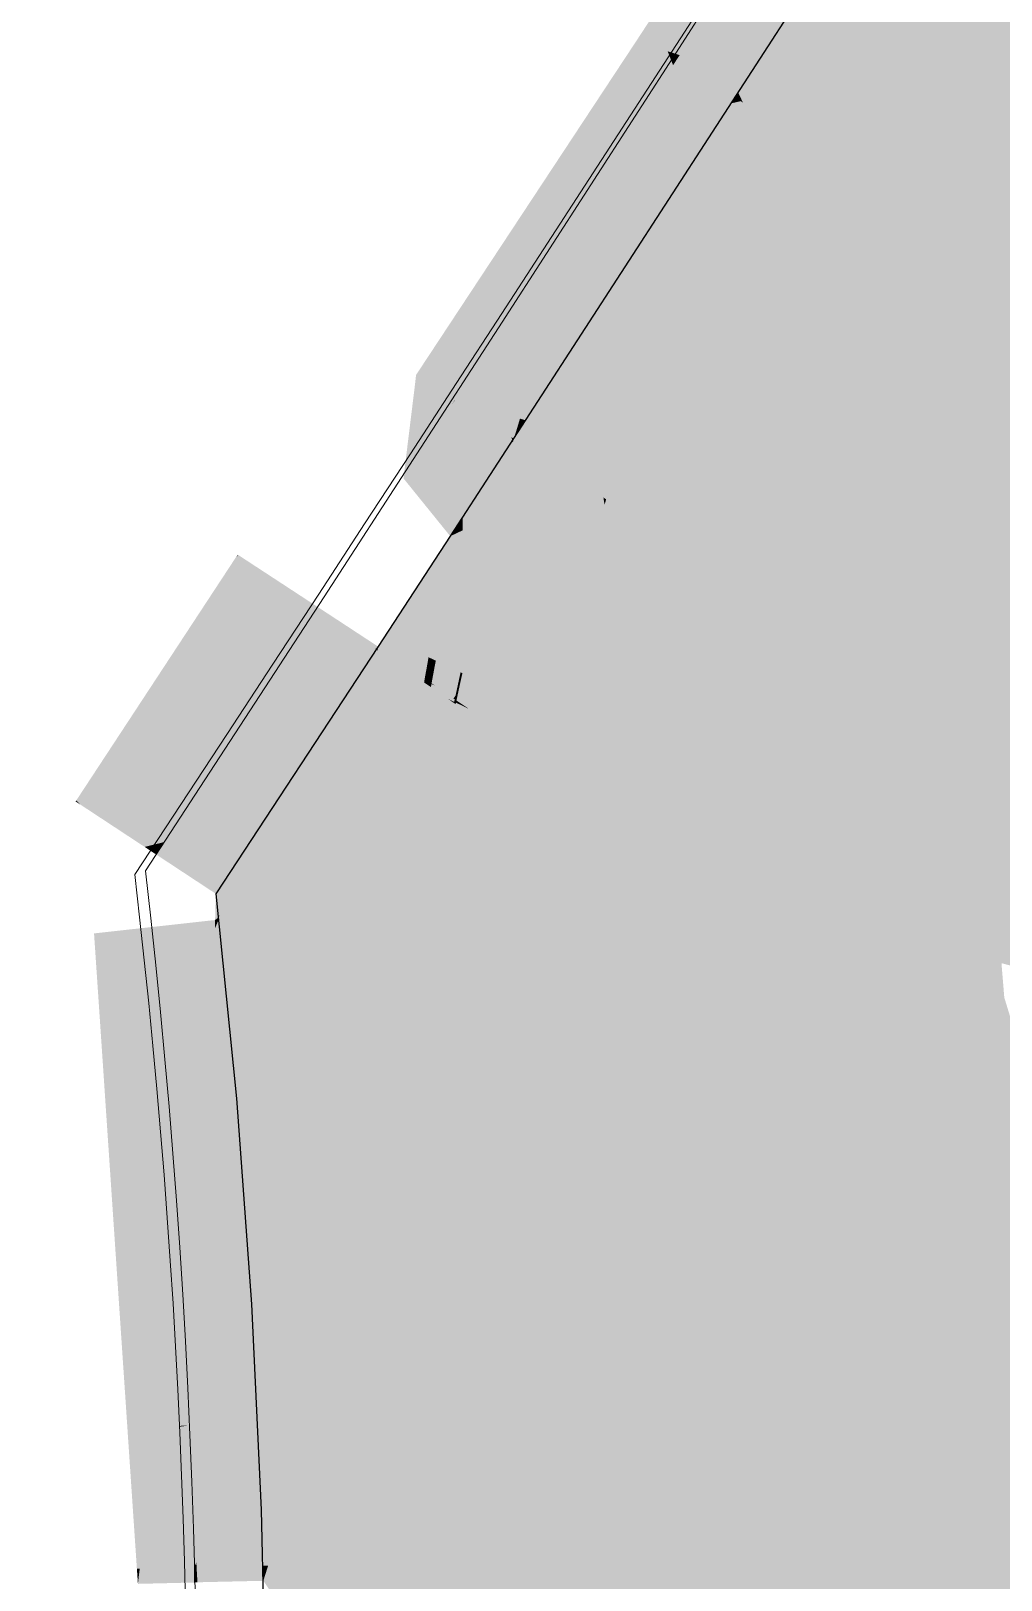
# Model space of a CAD drawing. Header units: millimetres. Extents: x 340454 to 342791, y 6993867 to 6995092.
# Drawn here: x 340715.465 to 340716.703, y 6994464.671 to 6994466.648 of the extents above; entities that cross this region are included whole.
import ezdxf

# ---------------------------------------------------------------- set-up
doc = ezdxf.new("R2010")
doc.units = ezdxf.units.MM
doc.header["$LTSCALE"] = 10
for name, color, linetype in [('A-MODELAGEM', 7, 'Continuous'), ('F-HZ-CORREDOR-FEAT', 2, 'Continuous'), ('URB-Quadras', 3, 'Continuous')]:
    doc.layers.add(name, color=color, linetype=linetype)

msp = doc.modelspace()

# ---------------------------------------------------------------- linework, layer by layer
at = {"lineweight": 20}
msp.add_lwpolyline([(340722.6258, 6994477.3139, -0.021462), (340715.5969, 6994465.5717, -0.089425), (340715.3822, 6994462.0823), (340754.7892, 6994451.2595), (340758.9926, 6994467.4562), (340722.6258, 6994477.3139, -0.022322)], format="xyb", close=True, dxfattribs=at)
at = {"layer": 'A-MODELAGEM', "color": 11, "linetype": 'Continuous', "lineweight": -3}
for points in [[(340716.4661, 6994466.8856), (340716.5252, 6994467.0752), (340716.2453, 6994466.6478)], [(340716.3673, 6994466.5689), (340716.6417, 6994466.9943), (340716.4661, 6994466.8856)], [(340716.3673, 6994466.5689), (340716.649, 6994466.9869), (340716.6417, 6994466.9943)], [(340716.3673, 6994466.5689), (340716.3675, 6994466.5685), (340716.649, 6994466.9869)], [(340716.3675, 6994466.5685), (340716.7019, 6994466.8522), (340716.649, 6994466.9869)], [(340716.2924, 6994466.6172), (340716.4661, 6994466.8856), (340716.2453, 6994466.6478)], [(340716.3673, 6994466.5689), (340716.4661, 6994466.8856), (340716.2924, 6994466.6172)], [(340716.3675, 6994466.5685), (340716.4774, 6994466.4971), (340716.7019, 6994466.8522)], [(340716.2771, 6994466.6221), (340716.2453, 6994466.6478), (340716.2368, 6994466.6348)], [(340716.2924, 6994466.6172), (340716.2453, 6994466.6478), (340716.2771, 6994466.6221)], [(340716.1768, 6994466.4399), (340716.2368, 6994466.6348), (340715.956, 6994466.2091)], [(340716.1768, 6994466.4399), (340716.284, 6994466.6043), (340716.2368, 6994466.6348)], [(340716.284, 6994466.6043), (340716.2771, 6994466.6221), (340716.2368, 6994466.6348)], [(340716.284, 6994466.6043), (340716.2892, 6994466.6123), (340716.2771, 6994466.6221)], [(340716.2892, 6994466.6123), (340716.2924, 6994466.6172), (340716.2771, 6994466.6221)], [(340716.284, 6994466.6043), (340716.3589, 6994466.5558), (340716.2892, 6994466.6123)], [(340716.2892, 6994466.6123), (340716.3639, 6994466.5635), (340716.2924, 6994466.6172)], [(340716.2892, 6994466.6123), (340716.3589, 6994466.5558), (340716.3639, 6994466.5635)], [(340716.3672, 6994466.5687), (340716.3673, 6994466.5689), (340716.2924, 6994466.6172)], [(340716.3672, 6994466.5687), (340716.2924, 6994466.6172), (340716.3639, 6994466.5635)], [(340716.1768, 6994466.4399), (340716.3589, 6994466.5558), (340716.284, 6994466.6043)], [(340716.3672, 6994466.5687), (340716.3639, 6994466.5635), (340716.3675, 6994466.5685)], [(340716.3675, 6994466.5685), (340716.3639, 6994466.5635), (340716.3705, 6994466.5585)], [(340716.3672, 6994466.5687), (340716.3675, 6994466.5685), (340716.3673, 6994466.5689)], [(340716.3675, 6994466.5685), (340716.3733, 6994466.5564), (340716.4189, 6994466.5274)], [(340716.3675, 6994466.5685), (340716.4189, 6994466.5274), (340716.4774, 6994466.4971)], [(340716.3675, 6994466.5685), (340716.3705, 6994466.5585), (340716.3733, 6994466.5564)], [(340716.1768, 6994466.4399), (340716.096, 6994466.1512), (340716.3589, 6994466.5558)], [(340716.096, 6994466.1512), (340716.312, 6994466.408), (340716.3589, 6994466.5558)], [(340716.3589, 6994466.5558), (340716.312, 6994466.408), (340716.3743, 6994466.5053)], [(340716.3589, 6994466.5558), (340716.3705, 6994466.5585), (340716.3639, 6994466.5635)], [(340716.3589, 6994466.5558), (340716.382, 6994466.5174), (340716.3705, 6994466.5585)], [(340716.3589, 6994466.5558), (340716.3743, 6994466.5053), (340716.382, 6994466.5174)], [(340716.3705, 6994466.5585), (340716.3826, 6994466.5183), (340716.384, 6994466.5204)], [(340716.3705, 6994466.5585), (340716.384, 6994466.5204), (340716.3733, 6994466.5564)], [(340716.3705, 6994466.5585), (340716.382, 6994466.5174), (340716.3826, 6994466.5183)], [(340716.3733, 6994466.5564), (340716.3961, 6994466.5392), (340716.4189, 6994466.5274)], [(340716.3733, 6994466.5564), (340716.3877, 6994466.5261), (340716.3961, 6994466.5392)], [(340716.3733, 6994466.5564), (340716.384, 6994466.5204), (340716.3877, 6994466.5261)], [(340716.0053, 6994466.1768), (340716.1768, 6994466.4399), (340715.956, 6994466.2091)], [(340716.0053, 6994466.1768), (340716.0057, 6994466.1767), (340716.1768, 6994466.4399)], [(340716.0057, 6994466.1767), (340716.0886, 6994466.1533), (340716.1768, 6994466.4399)], [(340716.1768, 6994466.4399), (340716.0886, 6994466.1533), (340716.096, 6994466.1512)], [(340716.096, 6994466.1512), (340716.139, 6994466.139), (340716.312, 6994466.408)], [(340716.0005, 6994466.1694), (340715.9549, 6994466.1992), (340715.9399, 6994466.0771)], [(340716.0053, 6994466.1768), (340715.956, 6994466.2091), (340715.9549, 6994466.1992)], [(340716.0053, 6994466.1768), (340715.9549, 6994466.1992), (340716.0023, 6994466.1722)], [(340716.0023, 6994466.1722), (340715.9549, 6994466.1992), (340716.0005, 6994466.1694)], [(340716.0537, 6994466.1431), (340716.0023, 6994466.1722), (340716.0005, 6994466.1694)], [(340716.0053, 6994466.1768), (340716.0023, 6994466.1722), (340716.0057, 6994466.1767)], [(340716.0537, 6994466.1431), (340716.0057, 6994466.1767), (340716.0023, 6994466.1722)], [(340716.0841, 6994466.1384), (340716.0886, 6994466.1533), (340716.0057, 6994466.1767)], [(340716.0808, 6994466.1277), (340716.0841, 6994466.1384), (340716.0057, 6994466.1767)], [(340716.0808, 6994466.1277), (340716.0057, 6994466.1767), (340716.0774, 6994466.1297)], [(340716.0774, 6994466.1297), (340716.0057, 6994466.1767), (340716.0537, 6994466.1431)], [(340716.0759, 6994466.1203), (340716.0005, 6994466.1694), (340715.9399, 6994466.0771)], [(340716.0759, 6994466.1203), (340716.0537, 6994466.1431), (340716.0005, 6994466.1694)], [(340716.0868, 6994466.1371), (340716.0886, 6994466.1533), (340716.0841, 6994466.1384)], [(340716.0868, 6994466.1371), (340716.096, 6994466.1512), (340716.0886, 6994466.1533)], [(340716.0868, 6994466.1371), (340716.1421, 6994466.121), (340716.096, 6994466.1512)], [(340716.096, 6994466.1512), (340716.1421, 6994466.121), (340716.139, 6994466.139)], [(340716.0774, 6994466.1297), (340716.0537, 6994466.1431), (340716.0792, 6994466.1253)], [(340716.0792, 6994466.1253), (340716.0537, 6994466.1431), (340716.0759, 6994466.1203)], [(340716.0808, 6994466.1277), (340716.0868, 6994466.1371), (340716.0841, 6994466.1384)], [(340716.0808, 6994466.1277), (340716.1441, 6994466.1091), (340716.0868, 6994466.1371)], [(340716.0868, 6994466.1371), (340716.1441, 6994466.1091), (340716.1421, 6994466.121)], [(340716.0759, 6994466.1203), (340715.9399, 6994466.0771), (340716.0155, 6994466.0277)], [(340716.0759, 6994466.1203), (340716.0155, 6994466.0277), (340716.0153, 6994466.0108)], [(340716.0759, 6994466.1203), (340716.0153, 6994466.0108), (340716.0564, 6994466.0304)], [(340716.0759, 6994466.1203), (340716.0564, 6994466.0304), (340716.0573, 6994466.0308)], [(340716.0801, 6994466.1247), (340716.0759, 6994466.1203), (340716.0573, 6994466.0308)], [(340716.0801, 6994466.1247), (340716.0573, 6994466.0308), (340716.0598, 6994466.032)], [(340716.0801, 6994466.1247), (340716.0598, 6994466.032), (340716.1509, 6994466.0754)], [(340716.0792, 6994466.1253), (340716.0759, 6994466.1203), (340716.0801, 6994466.1247)], [(340716.0806, 6994466.1275), (340716.0808, 6994466.1277), (340716.0774, 6994466.1297)], [(340716.0806, 6994466.1275), (340716.0774, 6994466.1297), (340716.0792, 6994466.1253)], [(340716.0806, 6994466.1275), (340716.0792, 6994466.1253), (340716.0801, 6994466.1247)], [(340716.0806, 6994466.1275), (340716.0801, 6994466.1247), (340716.1951, 6994466.0525)], [(340716.0801, 6994466.1247), (340716.1509, 6994466.0754), (340716.1951, 6994466.0525)], [(340716.0806, 6994466.1275), (340716.1527, 6994466.0996), (340716.0808, 6994466.1277)], [(340716.0806, 6994466.1275), (340716.1529, 6994466.0994), (340716.1527, 6994466.0996)], [(340716.0806, 6994466.1275), (340716.1958, 6994466.0522), (340716.1529, 6994466.0994)], [(340716.0806, 6994466.1275), (340716.1951, 6994466.0525), (340716.1958, 6994466.0522)], [(340716.0808, 6994466.1277), (340716.1527, 6994466.0996), (340716.1441, 6994466.1091)], [(340716.0155, 6994466.0277), (340715.9399, 6994466.0771), (340715.9996, 6994466.0033)], [(340716.0155, 6994466.0277), (340715.9996, 6994466.0033), (340716.0121, 6994466.0092)], [(340716.0155, 6994466.0277), (340716.0121, 6994466.0092), (340716.0153, 6994466.0108)], [(340715.727, 6994465.9778), (340715.5224, 6994465.6662), (340715.7277, 6994465.9774)], [(340715.7277, 6994465.9774), (340715.5224, 6994465.6662), (340715.5258, 6994465.6628)], [(340715.7277, 6994465.9774), (340715.5258, 6994465.6628), (340715.6346, 6994465.613)], [(340715.7277, 6994465.9774), (340715.6346, 6994465.613), (340715.8303, 6994465.9099)], [(340715.727, 6994465.9778), (340715.7277, 6994465.9774), (340715.7283, 6994465.9798)], [(340715.7277, 6994465.9774), (340715.8318, 6994465.9121), (340715.7283, 6994465.9798)], [(340715.7277, 6994465.9774), (340715.8303, 6994465.9099), (340715.8318, 6994465.9121)], [(340715.8303, 6994465.9099), (340715.6346, 6994465.613), (340715.7765, 6994465.7428)], [(340715.8303, 6994465.9099), (340715.7765, 6994465.7428), (340715.904, 6994465.8594)], [(340715.8303, 6994465.9099), (340715.9055, 6994465.8607), (340715.8318, 6994465.9121)], [(340715.8303, 6994465.9099), (340715.904, 6994465.8594), (340715.9055, 6994465.8607)], [(340715.8318, 6994465.9121), (340715.9055, 6994465.8607), (340715.9075, 6994465.8625)], [(340715.9052, 6994465.8586), (340715.7041, 6994465.514), (340715.9069, 6994465.8574)], [(340715.9052, 6994465.8586), (340715.7262, 6994465.5862), (340715.7041, 6994465.514)], [(340715.9069, 6994465.8574), (340715.7041, 6994465.514), (340715.8862, 6994465.689)], [(340715.7765, 6994465.7428), (340715.7262, 6994465.5862), (340715.905, 6994465.8587)], [(340715.905, 6994465.8587), (340715.7262, 6994465.5862), (340715.9052, 6994465.8586)], [(340715.7765, 6994465.7428), (340715.905, 6994465.8587), (340715.904, 6994465.8594)], [(340715.9069, 6994465.8574), (340715.8862, 6994465.689), (340715.9506, 6994465.7508)], [(340715.9055, 6994465.8607), (340715.904, 6994465.8594), (340715.905, 6994465.8587)], [(340715.9055, 6994465.8607), (340715.905, 6994465.8587), (340715.906, 6994465.8603)], [(340715.906, 6994465.8603), (340715.905, 6994465.8587), (340715.9062, 6994465.8602)], [(340715.9062, 6994465.8602), (340715.905, 6994465.8587), (340715.9052, 6994465.8586)], [(340715.9071, 6994465.8595), (340715.9062, 6994465.8602), (340715.9052, 6994465.8586)], [(340715.9071, 6994465.8595), (340715.9052, 6994465.8586), (340715.9069, 6994465.8574)], [(340715.9055, 6994465.8607), (340715.906, 6994465.8603), (340715.9075, 6994465.8625)], [(340715.906, 6994465.8603), (340715.9062, 6994465.8602), (340715.9075, 6994465.8625)], [(340715.9062, 6994465.8602), (340715.9071, 6994465.8596), (340715.9075, 6994465.8625)], [(340715.9071, 6994465.8595), (340715.9071, 6994465.8596), (340715.9062, 6994465.8602)], [(340715.9071, 6994465.8595), (340715.9069, 6994465.8574), (340715.9668, 6994465.8202)], [(340715.9069, 6994465.8574), (340715.9662, 6994465.8167), (340715.9668, 6994465.8202)], [(340715.9069, 6994465.8574), (340715.9506, 6994465.7508), (340715.9662, 6994465.8167)], [(340715.9071, 6994465.8596), (340715.908, 6994465.8622), (340715.9075, 6994465.8625)], [(340715.9071, 6994465.8595), (340715.934, 6994465.8443), (340715.908, 6994465.8622)], [(340715.9071, 6994465.8595), (340715.908, 6994465.8622), (340715.908, 6994465.8622)], [(340715.9071, 6994465.8595), (340715.908, 6994465.8622), (340715.9071, 6994465.8596)], [(340715.9071, 6994465.8595), (340715.9669, 6994465.8204), (340715.967, 6994465.8215)], [(340715.9071, 6994465.8595), (340715.967, 6994465.8215), (340715.934, 6994465.8443)], [(340715.9071, 6994465.8595), (340715.9668, 6994465.8202), (340715.9669, 6994465.8204)], [(340715.9662, 6994465.8167), (340715.9506, 6994465.7508), (340715.9552, 6994465.7552)], [(340715.9662, 6994465.8167), (340715.9552, 6994465.7552), (340715.966, 6994465.7656)], [(340715.9662, 6994465.8167), (340715.966, 6994465.7656), (340715.9749, 6994465.8108)], [(340715.9668, 6994465.8202), (340715.9662, 6994465.8167), (340715.9756, 6994465.8145)], [(340715.9756, 6994465.8145), (340715.9662, 6994465.8167), (340715.9749, 6994465.8108)], [(340715.9668, 6994465.8202), (340715.9756, 6994465.8147), (340715.9669, 6994465.8204)], [(340715.9668, 6994465.8202), (340715.9756, 6994465.8145), (340715.9756, 6994465.8147)], [(340715.9669, 6994465.8204), (340715.9689, 6994465.8202), (340715.967, 6994465.8215)], [(340715.9669, 6994465.8204), (340715.9756, 6994465.8147), (340715.9758, 6994465.8155)], [(340715.9669, 6994465.8204), (340715.9758, 6994465.8155), (340715.9689, 6994465.8202)], [(340715.9756, 6994465.8147), (340715.9801, 6994465.8125), (340715.9758, 6994465.8155)], [(340715.9749, 6994465.8108), (340715.966, 6994465.7656), (340715.9665, 6994465.766)], [(340715.9749, 6994465.8108), (340715.9665, 6994465.766), (340715.9971, 6994465.7955)], [(340715.9756, 6994465.8145), (340715.9749, 6994465.8108), (340716.0053, 6994465.7949)], [(340715.9749, 6994465.8108), (340715.9971, 6994465.7955), (340716.0046, 6994465.7919)], [(340715.9749, 6994465.8108), (340716.0046, 6994465.7919), (340716.0053, 6994465.7949)], [(340715.9756, 6994465.8147), (340716.0037, 6994465.7962), (340715.9801, 6994465.8125)], [(340715.9756, 6994465.8145), (340716.0037, 6994465.7962), (340715.9756, 6994465.8147)], [(340715.9756, 6994465.8145), (340716.0053, 6994465.7949), (340716.0053, 6994465.7952)], [(340715.9756, 6994465.8145), (340716.0053, 6994465.7952), (340716.0043, 6994465.7959)], [(340715.9756, 6994465.8145), (340716.0043, 6994465.7959), (340716.0037, 6994465.7962)], [(340716.0053, 6994465.7949), (340716.0046, 6994465.7919), (340716.0054, 6994465.7916)], [(340716.0053, 6994465.7949), (340716.0071, 6994465.794), (340716.0053, 6994465.7952)], [(340716.0053, 6994465.7949), (340716.0075, 6994465.7935), (340716.0075, 6994465.7937)], [(340716.0053, 6994465.7949), (340716.0075, 6994465.7937), (340716.0071, 6994465.794)], [(340716.0053, 6994465.7949), (340716.0054, 6994465.7916), (340716.0075, 6994465.7935)], [(340716.0075, 6994465.7935), (340716.0054, 6994465.7916), (340716.0069, 6994465.7909)], [(340716.0075, 6994465.7935), (340716.0069, 6994465.7909), (340716.0234, 6994465.783)], [(340716.0075, 6994465.7935), (340716.0194, 6994465.7857), (340716.0075, 6994465.7937)], [(340716.0075, 6994465.7935), (340716.0234, 6994465.783), (340716.0194, 6994465.7857)], [(340715.7765, 6994465.7428), (340715.6346, 6994465.613), (340715.7262, 6994465.5862)], [(340715.5224, 6994465.6662), (340715.5215, 6994465.6648), (340715.5258, 6994465.6628)], [(340715.5215, 6994465.6648), (340715.5282, 6994465.6604), (340715.5269, 6994465.6617)], [(340715.5215, 6994465.6648), (340715.5269, 6994465.6617), (340715.5262, 6994465.6624)], [(340715.5215, 6994465.6648), (340715.5262, 6994465.6624), (340715.5258, 6994465.6628)], [(340715.5258, 6994465.6628), (340715.5262, 6994465.6624), (340715.6346, 6994465.613)], [(340715.5262, 6994465.6624), (340715.5269, 6994465.6617), (340715.6271, 6994465.6111)], [(340715.5262, 6994465.6624), (340715.6271, 6994465.6111), (340715.6346, 6994465.613)], [(340715.5269, 6994465.6617), (340715.5282, 6994465.6604), (340715.6188, 6994465.6091)], [(340715.5269, 6994465.6617), (340715.6188, 6994465.6091), (340715.6271, 6994465.6111)], [(340715.5282, 6994465.6604), (340715.6096, 6994465.6068), (340715.6188, 6994465.6091)], [(340715.7262, 6994465.5862), (340715.6346, 6994465.613), (340715.7108, 6994465.5628)], [(340715.7108, 6994465.5628), (340715.6346, 6994465.613), (340715.7004, 6994465.547)], [(340715.7262, 6994465.5862), (340715.705, 6994465.5205), (340715.7041, 6994465.514)], [(340715.7262, 6994465.5862), (340715.7108, 6994465.5628), (340715.705, 6994465.5205)], [(340715.7108, 6994465.5628), (340715.7004, 6994465.547), (340715.705, 6994465.5205)], [(340715.7038, 6994465.5167), (340715.7004, 6994465.547), (340715.6995, 6994465.5135)], [(340715.705, 6994465.5205), (340715.7004, 6994465.547), (340715.7038, 6994465.5167)], [(340715.705, 6994465.5205), (340715.7038, 6994465.5167), (340715.7041, 6994465.514)], [(340715.545, 6994465.4964), (340715.6186, 6994465.4994), (340715.6181, 6994465.5045)], [(340715.545, 6994465.4964), (340715.558, 6994465.3043), (340715.6186, 6994465.4994)], [(340715.6186, 6994465.4994), (340715.558, 6994465.3043), (340715.5943, 6994465.3075)], [(340715.6186, 6994465.4994), (340715.5943, 6994465.3075), (340715.6295, 6994465.3921)], [(340715.6181, 6994465.5045), (340715.6993, 6994465.5028), (340715.6995, 6994465.5135)], [(340715.6181, 6994465.5045), (340715.6186, 6994465.4994), (340715.6993, 6994465.5028)], [(340715.6186, 6994465.4994), (340715.6295, 6994465.3921), (340715.6993, 6994465.5028)], [(340715.7029, 6994465.5138), (340715.6993, 6994465.5028), (340715.7041, 6994465.514)], [(340715.7029, 6994465.5138), (340715.6995, 6994465.5135), (340715.6993, 6994465.5028)], [(340715.7038, 6994465.5167), (340715.6995, 6994465.5135), (340715.7029, 6994465.5138)], [(340715.7038, 6994465.5167), (340715.7029, 6994465.5138), (340715.7041, 6994465.514)], [(340715.559, 6994465.289), (340715.5943, 6994465.3075), (340715.558, 6994465.3043)], [(340715.559, 6994465.289), (340715.5953, 6994465.2993), (340715.5943, 6994465.3075)], [(340715.559, 6994465.289), (340715.6119, 6994465.1796), (340715.5953, 6994465.2993)], [(340715.5876, 6994464.8651), (340715.6119, 6994465.1796), (340715.559, 6994465.289)], [(340715.5876, 6994464.8651), (340715.6329, 6994465.0292), (340715.6119, 6994465.1796)], [(340715.5876, 6994464.8651), (340715.6387, 6994464.9871), (340715.6329, 6994465.0292)], [(340715.5876, 6994464.8651), (340715.6246, 6994464.8667), (340715.6387, 6994464.9871)], [(340715.6246, 6994464.8667), (340715.6548, 6994464.868), (340715.6387, 6994464.9871)], [(340715.5876, 6994464.8651), (340715.6242, 6994464.8633), (340715.6246, 6994464.8667)], [(340715.6242, 6994464.8633), (340715.6549, 6994464.867), (340715.6548, 6994464.868)], [(340715.6242, 6994464.8633), (340715.6548, 6994464.868), (340715.6246, 6994464.8667)], [(340715.6242, 6994464.8633), (340715.6707, 6994464.7514), (340715.6549, 6994464.867)], [(340715.588, 6994464.8589), (340715.6242, 6994464.8633), (340715.5876, 6994464.8651)], [(340715.6033, 6994464.6857), (340715.6242, 6994464.8633), (340715.588, 6994464.8589)], [(340715.5997, 6994464.6856), (340715.6033, 6994464.6857), (340715.588, 6994464.8589)], [(340715.6033, 6994464.6857), (340715.6728, 6994464.6874), (340715.6242, 6994464.8633)], [(340715.6242, 6994464.8633), (340715.6728, 6994464.6874), (340715.6707, 6994464.7514)], [(340715.6728, 6994464.6874), (340715.6755, 6994464.6937), (340715.6707, 6994464.7514)], [(340715.6728, 6994464.6874), (340715.676, 6994464.6875), (340715.6755, 6994464.6937)], [(340715.601, 6994464.6664), (340715.6033, 6994464.6857), (340715.5997, 6994464.6856)], [(340715.601, 6994464.6664), (340715.6727, 6994464.6681), (340715.6728, 6994464.6874)], [(340715.601, 6994464.6664), (340715.6728, 6994464.6874), (340715.6033, 6994464.6857)], [(340715.6727, 6994464.6681), (340715.6759, 6994464.6869), (340715.6728, 6994464.6874)], [(340715.6727, 6994464.6681), (340715.677, 6994464.6684), (340715.6759, 6994464.6869)], [(340715.6728, 6994464.6874), (340715.6759, 6994464.6871), (340715.676, 6994464.6875)], [(340715.6728, 6994464.6874), (340715.6759, 6994464.6869), (340715.6759, 6994464.6871)]]:
    msp.add_solid(points, dxfattribs=at)
at = {"layer": 'A-MODELAGEM', "color": 161, "linetype": 'Continuous', "lineweight": -3}
for points in [[(340716.7088, 6994466.863), (340716.7019, 6994466.8522), (340716.966, 6994466.1798)], [(340716.7019, 6994466.8522), (340716.4774, 6994466.4971), (340716.966, 6994466.1798)], [(340716.3877, 6994466.5261), (340717.0049, 6994466.0809), (340716.3961, 6994466.5392)], [(340716.4189, 6994466.5274), (340716.3961, 6994466.5392), (340717.0049, 6994466.0809)], [(340716.4189, 6994466.5274), (340717.0049, 6994466.0809), (340716.966, 6994466.1798)], [(340716.4189, 6994466.5274), (340716.966, 6994466.1798), (340716.4774, 6994466.4971)], [(340716.382, 6994466.5174), (340716.3743, 6994466.5053), (340716.5186, 6994466.0318)], [(340716.382, 6994466.5174), (340716.5308, 6994466.0283), (340716.3826, 6994466.5183)], [(340716.382, 6994466.5174), (340716.5186, 6994466.0318), (340716.5308, 6994466.0283)], [(340716.384, 6994466.5204), (340716.3826, 6994466.5183), (340716.5308, 6994466.0283)], [(340716.384, 6994466.5204), (340716.6393, 6994465.9977), (340716.3877, 6994466.5261)], [(340716.384, 6994466.5204), (340716.5308, 6994466.0283), (340716.6393, 6994465.9977)], [(340716.3877, 6994466.5261), (340716.6393, 6994465.9977), (340717.0049, 6994466.0809)], [(340716.312, 6994466.408), (340716.5186, 6994466.0318), (340716.3743, 6994466.5053)], [(340716.312, 6994466.408), (340716.139, 6994466.139), (340716.2195, 6994466.1163)], [(340716.312, 6994466.408), (340716.2195, 6994466.1163), (340716.5186, 6994466.0318)], [(340716.1421, 6994466.121), (340716.2195, 6994466.1163), (340716.139, 6994466.139)], [(340716.1421, 6994466.121), (340716.2075, 6994466.0782), (340716.2195, 6994466.1163)], [(340716.1421, 6994466.121), (340716.1441, 6994466.1091), (340716.2075, 6994466.0782)], [(340716.2075, 6994466.0782), (340716.5186, 6994466.0318), (340716.2195, 6994466.1163)], [(340716.1441, 6994466.1091), (340716.1527, 6994466.0996), (340716.2075, 6994466.0782)], [(340716.1527, 6994466.0996), (340716.1529, 6994466.0994), (340716.2075, 6994466.0782)], [(340716.1958, 6994466.0522), (340716.2075, 6994466.0782), (340716.1529, 6994466.0994)], [(340716.1509, 6994466.0754), (340716.0598, 6994466.032), (340716.0151, 6994465.8285)], [(340716.1509, 6994466.0754), (340716.0151, 6994465.8285), (340716.1965, 6994466.0436)], [(340716.1951, 6994466.0525), (340716.1509, 6994466.0754), (340716.1965, 6994466.0436)], [(340716.1958, 6994466.0522), (340716.1986, 6994466.0503), (340716.2075, 6994466.0782)], [(340716.1986, 6994466.0503), (340716.5563, 6994465.9081), (340716.2075, 6994466.0782)], [(340716.2075, 6994466.0782), (340716.5563, 6994465.9081), (340716.5186, 6994466.0318)], [(340716.6393, 6994465.9977), (340717.0873, 6994465.8711), (340717.0049, 6994466.0809)], [(340716.1951, 6994466.0525), (340716.1986, 6994466.0503), (340716.1958, 6994466.0522)], [(340716.1951, 6994466.0525), (340716.1965, 6994466.0436), (340716.1986, 6994466.0503)], [(340716.1965, 6994466.0436), (340716.0151, 6994465.8285), (340716.1136, 6994465.7822)], [(340716.1965, 6994466.0436), (340716.1136, 6994465.7822), (340716.6009, 6994465.7618)], [(340716.1986, 6994466.0503), (340716.1965, 6994466.0436), (340716.5913, 6994465.7934)], [(340716.1965, 6994466.0436), (340716.6009, 6994465.7618), (340716.5913, 6994465.7934)], [(340716.1986, 6994466.0503), (340716.5913, 6994465.7934), (340716.5563, 6994465.9081)], [(340716.0153, 6994466.0108), (340716.0128, 6994465.8296), (340716.0564, 6994466.0304)], [(340716.0564, 6994466.0304), (340716.0128, 6994465.8296), (340716.0151, 6994465.8285)], [(340716.0573, 6994466.0308), (340716.0151, 6994465.8285), (340716.0598, 6994466.032)], [(340716.0564, 6994466.0304), (340716.0151, 6994465.8285), (340716.0573, 6994466.0308)], [(340716.5186, 6994466.0318), (340716.5563, 6994465.9081), (340716.5308, 6994466.0283)], [(340716.5308, 6994466.0283), (340716.569, 6994465.9019), (340716.6393, 6994465.9977)], [(340716.5308, 6994466.0283), (340716.5563, 6994465.9081), (340716.569, 6994465.9019)], [(340715.9996, 6994466.0033), (340715.9158, 6994465.8752), (340715.9719, 6994465.8488)], [(340715.9996, 6994466.0033), (340715.9719, 6994465.8488), (340715.9812, 6994465.8445)], [(340715.9996, 6994466.0033), (340715.9812, 6994465.8445), (340716.0121, 6994466.0092)], [(340716.0121, 6994466.0092), (340715.9812, 6994465.8445), (340716.0128, 6994465.8296)], [(340716.0121, 6994466.0092), (340716.0128, 6994465.8296), (340716.0153, 6994466.0108)], [(340716.569, 6994465.9019), (340716.7199, 6994465.8283), (340716.6393, 6994465.9977)], [(340716.6393, 6994465.9977), (340716.7199, 6994465.8283), (340717.0873, 6994465.8711)], [(340716.5913, 6994465.7934), (340716.569, 6994465.9019), (340716.5563, 6994465.9081)], [(340716.5913, 6994465.7934), (340716.6044, 6994465.7848), (340716.569, 6994465.9019)], [(340716.6044, 6994465.7848), (340716.7199, 6994465.8283), (340716.569, 6994465.9019)], [(340715.9137, 6994465.8719), (340715.9719, 6994465.8488), (340715.9158, 6994465.8752)], [(340715.9075, 6994465.8625), (340715.908, 6994465.8622), (340715.9087, 6994465.8643)], [(340715.908, 6994465.8622), (340715.9677, 6994465.8254), (340715.9087, 6994465.8643)], [(340715.908, 6994465.8622), (340715.908, 6994465.8622), (340715.9087, 6994465.8643)], [(340715.908, 6994465.8622), (340715.934, 6994465.8443), (340715.9677, 6994465.8254)], [(340715.9087, 6994465.8643), (340715.9697, 6994465.8361), (340715.9118, 6994465.8691)], [(340715.9087, 6994465.8643), (340715.9677, 6994465.8254), (340715.9697, 6994465.8361)], [(340715.9118, 6994465.8691), (340715.9707, 6994465.842), (340715.9137, 6994465.8719)], [(340715.9118, 6994465.8691), (340715.9697, 6994465.8361), (340715.9707, 6994465.842)], [(340715.9137, 6994465.8719), (340715.9707, 6994465.842), (340715.9719, 6994465.8488)], [(340715.967, 6994465.8215), (340715.9677, 6994465.8254), (340715.934, 6994465.8443)], [(340715.9677, 6994465.8254), (340715.9786, 6994465.8309), (340715.9697, 6994465.8361)], [(340715.9697, 6994465.8361), (340715.9798, 6994465.8373), (340715.9707, 6994465.842)], [(340715.9697, 6994465.8361), (340715.9786, 6994465.8309), (340715.9798, 6994465.8373)], [(340715.9707, 6994465.842), (340715.9812, 6994465.8445), (340715.9719, 6994465.8488)], [(340715.9707, 6994465.842), (340715.9798, 6994465.8373), (340715.9812, 6994465.8445)], [(340715.9786, 6994465.8309), (340716.0109, 6994465.821), (340715.9798, 6994465.8373)], [(340715.9798, 6994465.8373), (340716.0128, 6994465.8296), (340715.9812, 6994465.8445)], [(340715.9798, 6994465.8373), (340716.0109, 6994465.821), (340716.0128, 6994465.8296)], [(340715.967, 6994465.8215), (340715.9765, 6994465.8196), (340715.9677, 6994465.8254)], [(340715.967, 6994465.8215), (340715.9689, 6994465.8202), (340715.9765, 6994465.8196)], [(340715.9677, 6994465.8254), (340715.9765, 6994465.8196), (340715.9786, 6994465.8309)], [(340715.9758, 6994465.8155), (340715.9765, 6994465.8196), (340715.9689, 6994465.8202)], [(340715.9758, 6994465.8155), (340716.0064, 6994465.7999), (340715.9765, 6994465.8196)], [(340715.9758, 6994465.8155), (340715.9801, 6994465.8125), (340716.0064, 6994465.7999)], [(340715.9765, 6994465.8196), (340716.0093, 6994465.8134), (340715.9786, 6994465.8309)], [(340715.9765, 6994465.8196), (340716.0064, 6994465.7999), (340716.0093, 6994465.8134)], [(340715.9786, 6994465.8309), (340716.0093, 6994465.8134), (340716.0109, 6994465.821)], [(340716.0093, 6994465.8134), (340716.0132, 6994465.8198), (340716.0109, 6994465.821)], [(340716.0093, 6994465.8134), (340716.0115, 6994465.8121), (340716.0132, 6994465.8198)], [(340716.0109, 6994465.821), (340716.0151, 6994465.8285), (340716.0128, 6994465.8296)], [(340716.0109, 6994465.821), (340716.0132, 6994465.8198), (340716.0151, 6994465.8285)], [(340716.0115, 6994465.8121), (340716.1095, 6994465.7693), (340716.0132, 6994465.8198)], [(340716.0132, 6994465.8198), (340716.1136, 6994465.7822), (340716.0151, 6994465.8285)], [(340716.0132, 6994465.8198), (340716.1095, 6994465.7693), (340716.1136, 6994465.7822)], [(340716.6044, 6994465.7848), (340716.8022, 6994465.6554), (340716.7199, 6994465.8283)], [(340715.9971, 6994465.7955), (340715.9665, 6994465.766), (340715.8682, 6994465.2415)], [(340715.9971, 6994465.7955), (340715.8682, 6994465.2415), (340716.0043, 6994465.7905)], [(340716.0037, 6994465.7962), (340716.0064, 6994465.7999), (340715.9801, 6994465.8125)], [(340716.0046, 6994465.7919), (340715.9971, 6994465.7955), (340716.0043, 6994465.7905)], [(340716.0037, 6994465.7962), (340716.0053, 6994465.7952), (340716.0064, 6994465.7999)], [(340716.0037, 6994465.7962), (340716.0043, 6994465.7959), (340716.0053, 6994465.7952)], [(340716.0053, 6994465.7952), (340716.0053, 6994465.7952), (340716.0043, 6994465.7959)], [(340716.0053, 6994465.7952), (340716.0086, 6994465.7985), (340716.0064, 6994465.7999)], [(340716.0053, 6994465.7952), (340716.0075, 6994465.7937), (340716.0086, 6994465.7985)], [(340716.0064, 6994465.7999), (340716.0115, 6994465.8121), (340716.0093, 6994465.8134)], [(340716.0064, 6994465.7999), (340716.0086, 6994465.7985), (340716.0115, 6994465.8121)], [(340716.0075, 6994465.7937), (340716.0997, 6994465.7384), (340716.0086, 6994465.7985)], [(340716.0086, 6994465.7985), (340716.106, 6994465.7581), (340716.0115, 6994465.8121)], [(340716.0086, 6994465.7985), (340716.0997, 6994465.7384), (340716.106, 6994465.7581)], [(340716.0115, 6994465.8121), (340716.106, 6994465.7581), (340716.1095, 6994465.7693)], [(340716.0043, 6994465.7905), (340715.8682, 6994465.2415), (340715.8841, 6994465.2367)], [(340716.0043, 6994465.7905), (340715.8841, 6994465.2367), (340716.0065, 6994465.7891)], [(340716.0065, 6994465.7891), (340715.8841, 6994465.2367), (340715.8852, 6994465.2363)], [(340716.0065, 6994465.7891), (340715.8852, 6994465.2363), (340716.0962, 6994465.7275)], [(340716.0054, 6994465.7916), (340716.0046, 6994465.7919), (340716.0043, 6994465.7905)], [(340716.0054, 6994465.7916), (340716.0043, 6994465.7905), (340716.0065, 6994465.7891)], [(340716.0053, 6994465.7952), (340716.0071, 6994465.794), (340716.0075, 6994465.7937)], [(340716.0053, 6994465.7952), (340716.0075, 6994465.7937), (340716.0053, 6994465.7952)], [(340716.0054, 6994465.7916), (340716.0065, 6994465.7891), (340716.0069, 6994465.7909)], [(340716.0069, 6994465.7909), (340716.0065, 6994465.7891), (340716.0983, 6994465.7338)], [(340716.0065, 6994465.7891), (340716.0962, 6994465.7275), (340716.0983, 6994465.7338)], [(340716.0069, 6994465.7909), (340716.0983, 6994465.7338), (340716.0234, 6994465.783)], [(340716.0075, 6994465.7937), (340716.0075, 6994465.7937), (340716.0071, 6994465.794)], [(340716.0075, 6994465.7937), (340716.0984, 6994465.7342), (340716.0997, 6994465.7384)], [(340716.0075, 6994465.7937), (340716.0194, 6994465.7857), (340716.0984, 6994465.7342)], [(340716.0075, 6994465.7937), (340716.0984, 6994465.7342), (340716.0075, 6994465.7937)], [(340716.0234, 6994465.783), (340716.0984, 6994465.7342), (340716.0194, 6994465.7857)], [(340716.0234, 6994465.783), (340716.0983, 6994465.7338), (340716.0984, 6994465.7342)], [(340716.1095, 6994465.7693), (340716.6752, 6994465.518), (340716.1136, 6994465.7822)], [(340716.1136, 6994465.7822), (340716.6752, 6994465.518), (340716.6009, 6994465.7618)], [(340716.5913, 6994465.7934), (340716.6009, 6994465.7618), (340716.6044, 6994465.7848)], [(340716.6044, 6994465.7848), (340716.6009, 6994465.7618), (340716.6141, 6994465.7526)], [(340716.6044, 6994465.7848), (340716.6141, 6994465.7526), (340716.8022, 6994465.6554)], [(340715.966, 6994465.7656), (340715.9552, 6994465.7552), (340715.8635, 6994465.2429)], [(340715.966, 6994465.7656), (340715.8635, 6994465.2429), (340715.8682, 6994465.2415)], [(340715.966, 6994465.7656), (340715.8682, 6994465.2415), (340715.9665, 6994465.766)], [(340716.0997, 6994465.7384), (340716.7067, 6994465.4146), (340716.106, 6994465.7581)], [(340716.106, 6994465.7581), (340716.6915, 6994465.4645), (340716.1095, 6994465.7693)], [(340716.106, 6994465.7581), (340716.7067, 6994465.4146), (340716.6915, 6994465.4645)], [(340716.1095, 6994465.7693), (340716.6915, 6994465.4645), (340716.6752, 6994465.518)], [(340716.6009, 6994465.7618), (340716.6752, 6994465.518), (340716.6141, 6994465.7526)], [(340715.9506, 6994465.7508), (340715.8862, 6994465.689), (340715.8326, 6994465.2523)], [(340715.9506, 6994465.7508), (340715.8326, 6994465.2523), (340715.8635, 6994465.2429)], [(340715.9506, 6994465.7508), (340715.8635, 6994465.2429), (340715.9552, 6994465.7552)], [(340716.0984, 6994465.7342), (340716.7359, 6994465.3191), (340716.0997, 6994465.7384)], [(340716.0997, 6994465.7384), (340716.7359, 6994465.3191), (340716.7067, 6994465.4146)], [(340716.6141, 6994465.7526), (340716.8263, 6994465.6048), (340716.8022, 6994465.6554)], [(340716.6141, 6994465.7526), (340716.6867, 6994465.5126), (340716.8263, 6994465.6048)], [(340716.6141, 6994465.7526), (340716.6752, 6994465.518), (340716.6867, 6994465.5126)], [(340716.0962, 6994465.7275), (340715.8852, 6994465.2363), (340715.9357, 6994465.2211)], [(340716.0962, 6994465.7275), (340715.9357, 6994465.2211), (340716.7476, 6994465.2805)], [(340716.0983, 6994465.7338), (340716.0962, 6994465.7275), (340716.7375, 6994465.3136)], [(340716.0962, 6994465.7275), (340716.7476, 6994465.2805), (340716.7375, 6994465.3136)], [(340716.0983, 6994465.7338), (340716.737, 6994465.3154), (340716.0984, 6994465.7342)], [(340716.0983, 6994465.7338), (340716.7375, 6994465.3136), (340716.737, 6994465.3154)], [(340716.0984, 6994465.7342), (340716.737, 6994465.3154), (340716.7359, 6994465.3191)], [(340715.7041, 6994465.514), (340715.8326, 6994465.2523), (340715.8862, 6994465.689)], [(340715.6096, 6994465.6068), (340715.6242, 6994465.5972), (340715.6188, 6994465.6091)], [(340715.6188, 6994465.6091), (340715.6276, 6994465.6024), (340715.6271, 6994465.6111)], [(340715.6188, 6994465.6091), (340715.6242, 6994465.5972), (340715.6276, 6994465.6024)], [(340715.7004, 6994465.547), (340715.6276, 6994465.6024), (340715.6242, 6994465.5972)], [(340715.6346, 6994465.613), (340715.6271, 6994465.6111), (340715.6311, 6994465.6076)], [(340715.6271, 6994465.6111), (340715.6276, 6994465.6024), (340715.6311, 6994465.6076)], [(340715.7004, 6994465.547), (340715.6311, 6994465.6076), (340715.6276, 6994465.6024)], [(340715.6346, 6994465.613), (340715.6311, 6994465.6076), (340715.7004, 6994465.547)], [(340716.8263, 6994465.6048), (340716.6867, 6994465.5126), (340716.9231, 6994465.4015)], [(340715.6993, 6994465.5028), (340715.6295, 6994465.3921), (340715.6377, 6994465.3113)], [(340715.6993, 6994465.5028), (340715.6377, 6994465.3113), (340715.6755, 6994465.2999)], [(340715.6993, 6994465.5028), (340715.6755, 6994465.2999), (340715.7153, 6994465.2878)], [(340715.7041, 6994465.514), (340715.6993, 6994465.5028), (340715.7195, 6994465.2865)], [(340715.6993, 6994465.5028), (340715.7153, 6994465.2878), (340715.7195, 6994465.2865)], [(340715.7041, 6994465.514), (340715.7195, 6994465.2865), (340715.8326, 6994465.2523)], [(340716.6752, 6994465.518), (340716.6915, 6994465.4645), (340716.6867, 6994465.5126)], [(340716.6867, 6994465.5126), (340716.7031, 6994465.4584), (340716.9231, 6994465.4015)], [(340716.6867, 6994465.5126), (340716.6915, 6994465.4645), (340716.7031, 6994465.4584)], [(340716.6915, 6994465.4645), (340716.7067, 6994465.4146), (340716.7031, 6994465.4584)], [(340715.5943, 6994465.3075), (340715.6377, 6994465.3113), (340715.6295, 6994465.3921)], [(340715.5943, 6994465.3075), (340715.5953, 6994465.2993), (340715.6377, 6994465.3113)], [(340715.6119, 6994465.1796), (340715.6377, 6994465.3113), (340715.5953, 6994465.2993)], [(340715.6119, 6994465.1796), (340715.6517, 6994465.0975), (340715.6377, 6994465.3113)], [(340715.6517, 6994465.0975), (340715.6755, 6994465.2999), (340715.6377, 6994465.3113)], [(340715.6517, 6994465.0975), (340715.7153, 6994465.2878), (340715.6755, 6994465.2999)], [(340715.6517, 6994465.0975), (340715.7468, 6994464.8627), (340715.7153, 6994465.2878)], [(340715.7468, 6994464.8627), (340715.7195, 6994465.2865), (340715.7153, 6994465.2878)], [(340715.7481, 6994464.8627), (340715.8326, 6994465.2523), (340715.7195, 6994465.2865)], [(340715.7468, 6994464.8627), (340715.7481, 6994464.8627), (340715.7195, 6994465.2865)], [(340715.9357, 6994465.2211), (340716.8501, 6994464.9442), (340716.7476, 6994465.2805)], [(340715.7481, 6994464.8627), (340715.7844, 6994464.8601), (340715.8326, 6994465.2523)], [(340715.7844, 6994464.8601), (340715.7949, 6994464.8593), (340715.8326, 6994465.2523)], [(340715.7949, 6994464.8593), (340715.8635, 6994465.2429), (340715.8326, 6994465.2523)], [(340715.7949, 6994464.8593), (340715.7965, 6994464.8592), (340715.8635, 6994465.2429)], [(340715.7965, 6994464.8592), (340715.8682, 6994465.2415), (340715.8635, 6994465.2429)], [(340715.7965, 6994464.8592), (340715.802, 6994464.8588), (340715.8682, 6994465.2415)], [(340715.802, 6994464.8588), (340715.8841, 6994465.2367), (340715.8682, 6994465.2415)], [(340715.802, 6994464.8588), (340715.8024, 6994464.8588), (340715.8841, 6994465.2367)], [(340715.8024, 6994464.8588), (340715.8852, 6994465.2363), (340715.8841, 6994465.2367)], [(340715.8024, 6994464.8588), (340715.8204, 6994464.8575), (340715.8852, 6994465.2363)], [(340715.8204, 6994464.8575), (340715.9357, 6994465.2211), (340715.8852, 6994465.2363)], [(340715.8204, 6994464.8575), (340716.8501, 6994464.9442), (340715.9357, 6994465.2211)], [(340715.6119, 6994465.1796), (340715.6329, 6994465.0292), (340715.6517, 6994465.0975)], [(340715.6387, 6994464.9871), (340715.6517, 6994465.0975), (340715.6329, 6994465.0292)], [(340715.6548, 6994464.868), (340715.6517, 6994465.0975), (340715.6387, 6994464.9871)], [(340715.6548, 6994464.868), (340715.6667, 6994464.8685), (340715.6517, 6994465.0975)], [(340715.6667, 6994464.8685), (340715.7468, 6994464.8627), (340715.6517, 6994465.0975)], [(340715.8204, 6994464.8575), (340716.9001, 6994464.7803), (340716.8501, 6994464.9442)], [(340715.6548, 6994464.868), (340715.6549, 6994464.867), (340715.6667, 6994464.8685)], [(340715.6707, 6994464.7514), (340715.6667, 6994464.8685), (340715.6549, 6994464.867)], [(340715.6707, 6994464.7514), (340715.7468, 6994464.8627), (340715.6667, 6994464.8685)], [(340715.6707, 6994464.7514), (340715.6755, 6994464.6937), (340715.7468, 6994464.8627)], [(340715.676, 6994464.6875), (340715.7468, 6994464.8627), (340715.6755, 6994464.6937)], [(340715.676, 6994464.6875), (340715.7597, 6994464.6896), (340715.7468, 6994464.8627)], [(340715.7597, 6994464.6896), (340715.7481, 6994464.8627), (340715.7468, 6994464.8627)], [(340715.7635, 6994464.6897), (340715.7844, 6994464.8601), (340715.7481, 6994464.8627)], [(340715.7598, 6994464.6896), (340715.7635, 6994464.6897), (340715.7481, 6994464.8627)], [(340715.7597, 6994464.6896), (340715.7598, 6994464.6896), (340715.7481, 6994464.8627)], [(340715.7635, 6994464.6897), (340715.7645, 6994464.6897), (340715.7844, 6994464.8601)], [(340715.7645, 6994464.6897), (340715.7949, 6994464.8593), (340715.7844, 6994464.8601)], [(340715.7645, 6994464.6897), (340715.7647, 6994464.6897), (340715.7949, 6994464.8593)], [(340715.7647, 6994464.6897), (340715.7965, 6994464.8592), (340715.7949, 6994464.8593)], [(340715.7647, 6994464.6897), (340715.7653, 6994464.6897), (340715.7965, 6994464.8592)], [(340715.7653, 6994464.6897), (340715.802, 6994464.8588), (340715.7965, 6994464.8592)], [(340715.7653, 6994464.6897), (340715.8024, 6994464.8588), (340715.802, 6994464.8588)], [(340715.7653, 6994464.6897), (340715.7672, 6994464.6898), (340715.8024, 6994464.8588)], [(340715.7672, 6994464.6898), (340715.8204, 6994464.8575), (340715.8024, 6994464.8588)], [(340715.7672, 6994464.6898), (340716.9189, 6994464.7186), (340715.8204, 6994464.8575)], [(340715.8204, 6994464.8575), (340716.9189, 6994464.7186), (340716.9001, 6994464.7803)], [(340715.7672, 6994464.6898), (340716.9684, 6994464.5563), (340716.9189, 6994464.7186)], [(340715.676, 6994464.6875), (340715.7605, 6994464.6786), (340715.7597, 6994464.6896)], [(340715.7597, 6994464.6896), (340715.7605, 6994464.6786), (340715.7598, 6994464.6896)], [(340715.7598, 6994464.6896), (340715.7605, 6994464.6786), (340715.7635, 6994464.6897)], [(340715.7635, 6994464.6897), (340715.7605, 6994464.6786), (340715.7621, 6994464.6784)], [(340715.7635, 6994464.6897), (340715.7621, 6994464.6784), (340715.7625, 6994464.6784)], [(340715.7645, 6994464.6897), (340715.7625, 6994464.6784), (340715.7647, 6994464.6897)], [(340715.7647, 6994464.6897), (340715.7625, 6994464.6784), (340715.7628, 6994464.6783)], [(340715.7635, 6994464.6897), (340715.7625, 6994464.6784), (340715.7645, 6994464.6897)], [(340715.7653, 6994464.6897), (340715.7628, 6994464.6783), (340715.7636, 6994464.6782)], [(340715.7647, 6994464.6897), (340715.7628, 6994464.6783), (340715.7653, 6994464.6897)], [(340715.7672, 6994464.6898), (340715.7636, 6994464.6782), (340716.9684, 6994464.5563)], [(340715.7653, 6994464.6897), (340715.7636, 6994464.6782), (340715.7672, 6994464.6898)], [(340715.676, 6994464.6875), (340715.6759, 6994464.6871), (340715.7605, 6994464.6786)], [(340715.6759, 6994464.6871), (340715.6759, 6994464.6869), (340715.7609, 6994464.6725)], [(340715.6759, 6994464.6871), (340715.7609, 6994464.6725), (340715.7605, 6994464.6786)], [(340715.6759, 6994464.6869), (340715.677, 6994464.6684), (340715.7609, 6994464.6725)], [(340715.677, 6994464.6684), (340715.7611, 6994464.6703), (340715.7609, 6994464.6725)], [(340715.7605, 6994464.6786), (340715.7609, 6994464.6725), (340715.7621, 6994464.6784)], [(340715.7621, 6994464.6784), (340715.7609, 6994464.6725), (340715.7613, 6994464.6724)], [(340715.7609, 6994464.6725), (340715.7611, 6994464.6703), (340715.7613, 6994464.6724)], [(340715.7611, 6994464.6703), (340715.7617, 6994464.6723), (340715.7615, 6994464.6724)], [(340715.7611, 6994464.6703), (340715.7615, 6994464.6724), (340715.7613, 6994464.6724)], [(340715.7611, 6994464.6703), (340716.1133, 6994464.1477), (340715.7617, 6994464.6723)], [(340715.7621, 6994464.6784), (340715.7613, 6994464.6724), (340715.7615, 6994464.6724)], [(340715.7625, 6994464.6784), (340715.7615, 6994464.6724), (340715.7628, 6994464.6783)], [(340715.7621, 6994464.6784), (340715.7615, 6994464.6724), (340715.7625, 6994464.6784)], [(340715.7628, 6994464.6783), (340715.7615, 6994464.6724), (340715.7617, 6994464.6723)], [(340715.7628, 6994464.6783), (340715.7617, 6994464.6723), (340715.7636, 6994464.6782)], [(340715.7617, 6994464.6723), (340716.997, 6994464.4625), (340715.7636, 6994464.6782)], [(340715.7617, 6994464.6723), (340716.1133, 6994464.1477), (340716.997, 6994464.4625)], [(340715.7636, 6994464.6782), (340716.997, 6994464.4625), (340716.9684, 6994464.5563)]]:
    msp.add_solid(points, dxfattribs=at)
at = {"layer": 'F-HZ-CORREDOR-FEAT', "color": 2, "linetype": 'Continuous', "lineweight": -3}
msp.add_polyline3d([(340717.7541, 6994468.7499, 720.7103), (340717.1755, 6994467.8304, 720.5834), (340716.5906, 6994466.9148, 720.4564), (340715.9996, 6994466.0033, 720.3295), (340715.9075, 6994465.8625, 720.3099), (340715.7004, 6994465.547, 720.2658), (340715.7267, 6994465.2856, 720.2395), (340715.746, 6994465.0235, 720.2132), (340715.7584, 6994464.761, 720.187), (340715.7639, 6994464.4982, 720.1607), (340715.7624, 6994464.2354, 720.1344), (340715.754, 6994463.9728, 720.1081), (340715.7387, 6994463.7104, 720.0819), (340715.7164, 6994463.4486, 720.0556), (340715.6872, 6994463.1874, 720.0293), (340715.6512, 6994462.9271, 720.003), (340715.6083, 6994462.6678, 719.9768), (340715.5585, 6994462.4097, 719.9505), (340715.502, 6994462.1531, 719.9242), (340715.502, 6994462.1531, 719.9242), (340715.5516, 6994462.1395, 719.9257), (340723.5182, 6994459.9515, 720.1589), (340754.7179, 6994451.3828, 721.0721)], dxfattribs=at)
at = {"layer": 'URB-Quadras', "color": 252, "lineweight": 0}
msp.add_lwpolyline([(340815.2411, 6994491.9257, 0.038213), (340872.813, 6994444.8145, 0.427498), (340879.8998, 6994446.2404), (340906.6702, 6994488.5375, 0.399537), (340905.3286, 6994495.2964, -0.090947), (340797.4532, 6994605.4907, 0.427165), (340790.3324, 6994606.7132), (340742.1055, 6994571.0018, 0.26508), (340740.1075, 6994566.4691, -0.172307), (340715.6107, 6994465.5763, -0.089172), (340715.6107, 6994465.5763, -2.016247), (340701.9174, 6994473.7042, 0.157194), (340704.2699, 6994475.6737, 0.197995), (340722.4662, 6994581.0288, 0.104869), (340721.6035, 6994582.9154), (340685.6056, 6994631.4815, 0.2535), (340684.7421, 6994631.8842, -0.18056), (340678.0121, 6994633.9449)], format="xyb", dxfattribs=at)

doc.saveas('drawing.dxf')
